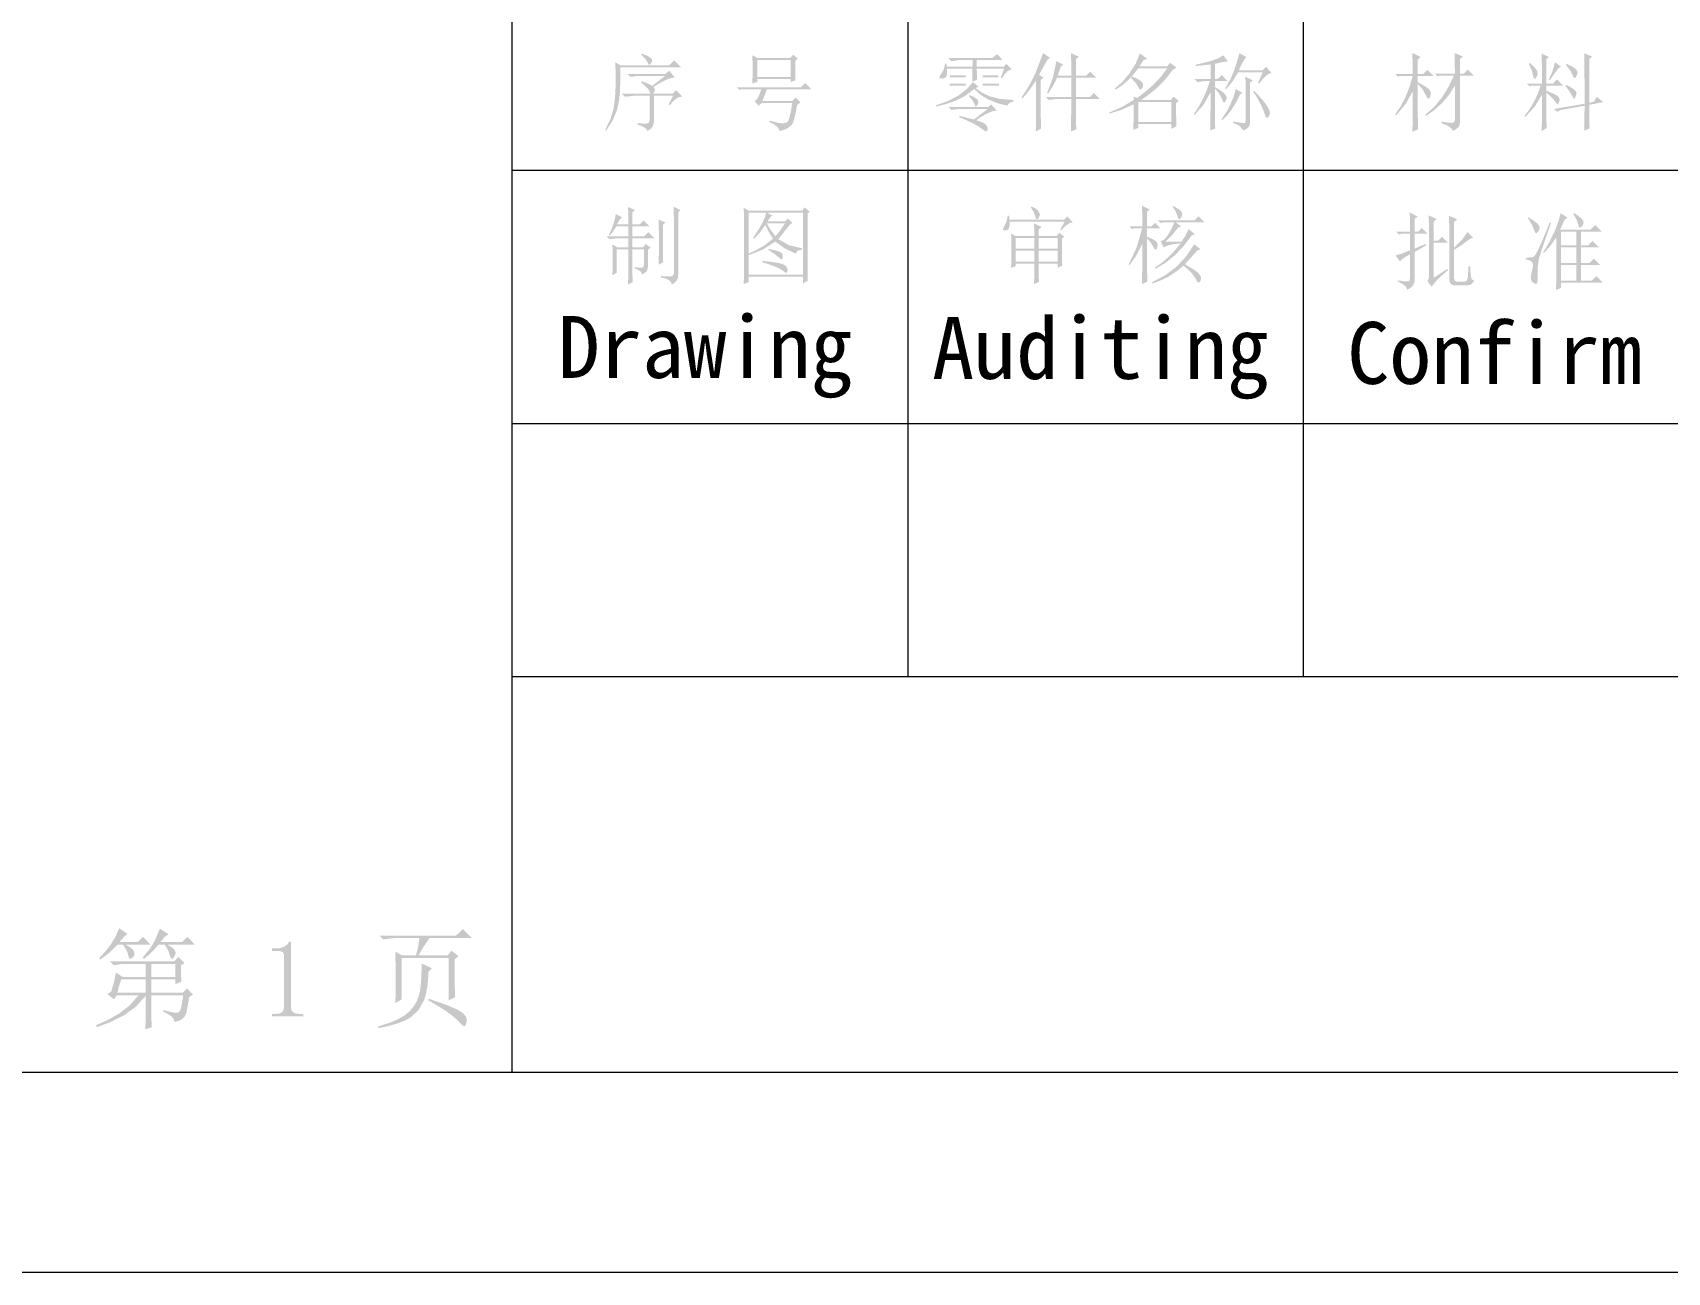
# Model space of a CAD drawing. Header units: millimetres. Extents: x 0 to 260, y 22 to 203.
# Drawn here: x 162.25 to 198.88, y 22.29 to 50.06 of the extents above; entities that cross this region are included whole.
import ezdxf

# ---------------------------------------------------------------- set-up
doc = ezdxf.new("R2010")
doc.units = ezdxf.units.MM

msp = doc.modelspace()

# ---------------------------------------------------------------- hatches: boundary and pattern name
h = msp.add_hatch(color=7)
h.paths.add_polyline_path([(175.304715, 49.401849), (175.416611, 49.334601), (176.510222, 49.334601), (176.622119, 49.446497), (176.778113, 49.289952), (175.416611, 49.289952), (175.414613, 49.015516), (175.408894, 48.772912), (175.387466, 48.547603), (175.338339, 48.326428), (175.246079, 48.102152), (175.096355, 47.868368), (175.074307, 47.883251), (175.195987, 48.133434), (175.263925, 48.363359), (175.295344, 48.592389), (175.308573, 48.839609), (175.309331, 49.108327)])
h.paths.add_polyline_path([(175.900027, 49.595326), (176.013371, 49.551504), (176.085787, 49.509336), (176.122167, 49.466341), (176.127128, 49.420039), (176.082479, 49.349484), (176.049751, 49.353204), (176.01909, 49.409015), (175.967, 49.49087), (175.885144, 49.572726)])
h.paths.add_polyline_path([(175.803564, 48.039796), (175.914703, 48.028634), (175.99649, 48.024913), (176.048649, 48.045308), (176.071455, 48.107044), (176.071455, 48.649991), (175.699385, 48.649991), (175.520791, 48.627943), (175.453543, 48.69464), (176.086338, 48.69464), (176.069457, 48.756789), (176.01909, 48.824727), (175.877978, 48.955365), (175.892861, 48.977413), (176.004482, 48.936486), (176.130986, 48.873234), (176.420926, 49.096476), (175.818447, 49.096476), (175.639853, 49.074427), (175.572605, 49.141124), (176.428643, 49.141124), (176.510222, 49.215538), (176.637002, 49.059544), (176.548118, 49.04728), (176.446833, 49.011037), (176.321569, 48.946614), (176.160752, 48.851185), (176.186315, 48.808259), (176.189966, 48.769054), (176.145869, 48.69464), (176.592353, 48.69464), (176.659051, 48.776771), (176.800713, 48.635109), (176.73579, 48.623016), (176.668283, 48.586739), (176.59809, 48.526278), (176.525105, 48.441632), (176.49534, 48.456515), (176.599519, 48.649991), (176.167918, 48.649991), (176.167918, 48.077279), (176.158616, 48.007938), (176.130711, 47.948777), (176.084202, 47.899848), (176.01909, 47.861202), (175.997274, 47.906273), (175.954115, 47.94478), (175.889563, 47.976777), (175.803564, 48.002313)])
h = msp.add_hatch(color=7)
h.paths.add_polyline_path([(179.333843, 49.431615), (179.334273, 49.278756), (179.335634, 49.155869), (179.338028, 49.062955), (179.34156, 49.000013), (179.229663, 48.955365), (179.229663, 49.029779), (178.485522, 49.029779), (178.485522, 48.96253), (178.374177, 48.925599), (178.381342, 49.241445), (178.374177, 49.557843), (178.485522, 49.498312), (179.222497, 49.498312), (179.289194, 49.572726), (179.393374, 49.483429)])
h.paths.add_polyline_path([(178.485522, 49.453663), (178.485522, 49.074427), (179.229663, 49.074427), (179.229663, 49.453663)])
h.paths.add_polyline_path([(179.378491, 48.449349), (179.345935, 48.276336), (179.315239, 48.144251), (179.286404, 48.053094), (179.259428, 48.002865), (179.155249, 47.916875), (179.086554, 47.890072), (178.984372, 47.861202), (178.96433, 47.915661), (178.919122, 47.96738), (178.848799, 48.016309), (178.753413, 48.062396), (178.76113, 48.092162), (178.935589, 48.047031), (179.058786, 48.032079), (179.15139, 48.054679), (179.179709, 48.090026), (179.208441, 48.173741), (179.237587, 48.305826), (179.267145, 48.48628), (178.582536, 48.48628), (178.515288, 48.426749), (178.425991, 48.530929), (178.473464, 48.569859), (178.511429, 48.627392), (178.574819, 48.79882), (178.150935, 48.79882), (178.083686, 48.783937), (178.024155, 48.843468), (179.460622, 48.843468), (179.557085, 48.940482), (179.69103, 48.79882), (178.701599, 48.79882), (178.597419, 48.530929), (179.259428, 48.530929), (179.34156, 48.61306), (179.452905, 48.501163)])
h = msp.add_hatch(color=7)
h.paths.add_polyline_path([(183.22526, 48.64669), (183.232977, 48.668738), (183.34701, 48.620369), (183.407713, 48.579441), (183.441337, 48.512744), (183.418737, 48.445496), (183.381805, 48.408565), (183.366923, 48.423447), (183.35204, 48.468096), (183.305393, 48.553259)])
h.paths.add_polyline_path([(183.314557, 48.959229), (183.441337, 48.855049), (183.374088, 48.825283), (183.522917, 48.71821), (183.70151, 48.635114), (183.930265, 48.58013), (184.230126, 48.557393), (184.230126, 48.527627), (184.13511, 48.491936), (184.088463, 48.430613), (183.877279, 48.481807), (183.675603, 48.5607), (183.494047, 48.667636), (183.344323, 48.802684), (183.139684, 48.64731), (182.927604, 48.538651), (182.710081, 48.463273), (182.488837, 48.408565), (182.488837, 48.43833), (182.759966, 48.533759), (182.994301, 48.657714), (183.182334, 48.801857)])
h.paths.add_polyline_path([(182.77161, 48.400848), (183.664579, 48.400848), (183.72411, 48.460379), (183.850338, 48.319268), (183.760146, 48.305212), (183.653003, 48.263044), (183.529255, 48.195107), (183.388971, 48.103191), (183.478983, 48.073719), (183.548066, 48.044763), (183.596168, 48.01622), (183.623238, 47.987987), (183.645493, 47.93576), (183.645838, 47.890974), (183.633711, 47.86045), (183.61993, 47.850184), (183.573077, 47.866996), (183.508034, 47.916881), (183.429477, 47.97177), (183.320276, 48.032291), (183.180379, 48.098497), (183.009735, 48.17044), (183.016901, 48.200205), (183.337157, 48.118074), (183.649696, 48.356199), (183.016901, 48.356199), (182.838307, 48.334151)])
h.paths.add_polyline_path([(182.801376, 49.108057), (183.150846, 49.108057), (183.150846, 49.063408), (182.801376, 49.063408)])
h.paths.add_polyline_path([(183.537799, 49.108057), (183.887821, 49.108057), (183.887821, 49.063408), (183.537799, 49.063408)])
h.paths.add_polyline_path([(182.793659, 48.921746), (183.150846, 48.921746), (183.150846, 48.877098), (182.793659, 48.877098)])
h.paths.add_polyline_path([(183.939635, 49.055691), (184.014049, 49.256885), (183.403854, 49.256885), (183.405645, 49.102131), (183.411571, 49.011043), (183.299674, 48.966395), (183.305393, 49.124662), (183.307391, 49.256885), (182.734127, 49.256885), (182.738744, 49.155324), (182.723103, 49.089316), (182.688652, 49.051764), (182.637665, 49.03695), (182.590122, 49.040809), (182.566558, 49.05955), (182.571106, 49.093794), (182.607899, 49.144988), (182.655855, 49.226844), (182.697196, 49.36823), (182.726962, 49.36823), (182.734127, 49.301533), (183.307391, 49.301533), (183.307391, 49.450362), (183.009735, 49.450362), (182.831141, 49.427762), (182.763893, 49.49501), (183.753876, 49.49501), (183.858055, 49.584307), (183.984284, 49.450362), (183.403854, 49.450362), (183.403854, 49.301533), (184.006884, 49.301533), (184.066415, 49.36823), (184.192643, 49.242002), (184.139623, 49.22991), (184.084743, 49.193633), (184.028002, 49.133172), (183.969401, 49.048526)])
h.paths.add_polyline_path([(183.537799, 48.921746), (183.902704, 48.921746), (183.902704, 48.877098), (183.537799, 48.877098)])
h = msp.add_hatch(color=7)
h.paths.add_polyline_path([(185.522188, 49.10034), (185.520189, 49.36823), (185.514471, 49.606355), (185.693064, 49.524776), (185.626367, 49.47241), (185.626367, 49.10034), (185.856775, 49.10034), (185.946072, 49.189637), (186.080017, 49.055691), (185.626367, 49.055691), (185.626367, 48.62409), (185.938906, 48.62409), (186.028203, 48.713387), (186.162148, 48.579441), (185.626367, 48.579441), (185.626789, 48.325073), (185.62809, 48.127445), (185.63032, 47.986454), (185.633533, 47.901998), (185.514471, 47.850184), (185.522188, 48.579441), (185.194766, 48.579441), (185.016172, 48.557393), (184.948924, 48.62409), (185.522188, 48.62409), (185.522188, 49.055691), (185.201931, 49.055691), (185.106985, 48.862215), (185.001289, 48.698504), (184.978689, 48.713387), (185.108776, 49.055691), (185.187049, 49.427762), (185.343594, 49.346182), (185.284063, 49.301533), (185.216814, 49.10034)])
h.paths.add_polyline_path([(184.725681, 47.850184), (184.7314, 48.055029), (184.733398, 48.207371), (184.733398, 48.99616), (184.641733, 48.862215), (184.560248, 48.750594), (184.488995, 48.661297), (184.428025, 48.594324), (184.405977, 48.616924), (184.470055, 48.709459), (184.543229, 48.824732), (184.625843, 48.971838), (184.717964, 49.159871), (184.889392, 49.606355), (185.045938, 49.502176), (184.986406, 49.457527), (184.921483, 49.341686), (184.86886, 49.247239), (184.828431, 49.174289), (184.800096, 49.12294), (184.897109, 49.055691), (184.837578, 49.003877), (184.837578, 48.229971), (184.839301, 48.084795), (184.844744, 47.916881)])
h = msp.add_hatch(color=7)
h.paths.add_polyline_path([(187.796515, 49.234285), (187.622055, 49.010147), (187.442635, 48.828591), (187.263283, 48.680589), (187.089306, 48.557393), (187.751867, 48.557393), (187.811398, 48.631807), (187.93046, 48.534793), (187.870929, 48.490145), (187.870929, 48.207371), (187.878095, 47.969246), (187.766749, 47.909715), (187.766749, 48.02106), (187.022609, 48.02106), (187.022609, 47.931763), (186.910712, 47.887115), (186.914011, 48.006186), (186.916431, 48.102985), (186.917921, 48.177562), (186.918429, 48.229971), (186.918429, 48.460379), (186.652054, 48.337596), (186.374931, 48.25202), (186.367765, 48.274619), (186.665008, 48.404844), (186.918429, 48.557393), (186.918429, 48.631807), (187.000009, 48.602041), (187.174882, 48.734884), (187.357196, 48.895839), (187.528349, 49.075191), (187.669736, 49.264051), (187.022609, 49.264051), (186.901686, 49.114292), (186.777042, 48.984998), (186.648678, 48.876167), (186.516593, 48.787801), (186.493993, 48.810401), (186.662321, 48.958746), (186.825274, 49.152154), (186.963698, 49.371744), (187.05954, 49.59919), (187.223251, 49.480127), (187.141671, 49.450362), (187.087583, 49.370229), (187.044657, 49.308699), (187.669736, 49.308699), (187.736984, 49.39083), (187.878095, 49.278934)])
h.paths.add_polyline_path([(186.866064, 49.093174), (186.974472, 49.043582), (187.054097, 48.999054), (187.104886, 48.959694), (187.126788, 48.925605), (187.131336, 48.868554), (187.115213, 48.824732), (187.067257, 48.787801), (187.046449, 48.800754), (187.029775, 48.840166), (186.9648, 48.93842), (186.844015, 49.070574)])
h.paths.add_polyline_path([(187.022609, 48.512744), (187.022609, 48.06626), (187.766749, 48.06626), (187.766749, 48.512744)])
h = msp.add_hatch(color=7)
h.paths.add_polyline_path([(189.705938, 48.936629), (189.810118, 49.174754), (189.259454, 49.174754), (189.123579, 48.957231), (188.984397, 48.795518), (188.969514, 48.817566), (189.088577, 49.023101), (189.177874, 49.238144), (189.242848, 49.43982), (189.289219, 49.606355), (189.445764, 49.517059), (189.415258, 49.487293), (189.376587, 49.427762), (189.329647, 49.338465), (189.274336, 49.219402), (189.802952, 49.219402), (189.884532, 49.301533), (190.011311, 49.159871), (189.950678, 49.145884), (189.88839, 49.104198), (189.816526, 49.030542), (189.728538, 48.921746)])
h.paths.add_polyline_path([(189.430882, 48.096026), (189.430373, 48.461275), (189.428883, 48.746735), (189.426463, 48.952407), (189.423165, 49.078291), (189.586875, 48.99616), (189.527344, 48.944346), (189.527344, 48.058543), (189.519903, 47.999012), (189.497579, 47.954363), (189.45293, 47.915158), (189.378516, 47.872232), (189.296936, 47.969246), (189.237405, 48.006453), (189.148108, 48.04366), (189.155274, 48.073426), (189.260599, 48.054822), (189.338484, 48.04366), (189.388981, 48.039939), (189.41214, 48.04366)])
h.paths.add_polyline_path([(189.207639, 48.802684), (189.356467, 48.713387), (189.296936, 48.668738), (189.207829, 48.491075), (189.112417, 48.337596), (189.010597, 48.208301), (188.902266, 48.103191), (188.887383, 48.125791), (189.008168, 48.307003), (189.102908, 48.494003), (189.16995, 48.665913)])
h.paths.add_polyline_path([(189.616641, 48.765752), (189.721751, 48.654553), (189.806397, 48.559115), (189.870579, 48.479491), (189.914297, 48.41573), (189.962666, 48.318992), (189.973829, 48.25202), (189.940204, 48.177605), (189.907132, 48.155557), (189.881087, 48.172162), (189.862483, 48.222254), (189.825276, 48.326434), (189.773186, 48.445496), (189.700495, 48.583162), (189.601758, 48.743152)])
h.paths.add_polyline_path([(188.738555, 48.810401), (188.738986, 48.500333), (188.740347, 48.248092), (188.742741, 48.053625), (188.746272, 47.916881), (188.634375, 47.872232), (188.637674, 48.009709), (188.640094, 48.198138), (188.641584, 48.437624), (188.642092, 48.72827), (188.481689, 48.445496), (188.284905, 48.222254), (188.270022, 48.244854), (188.37744, 48.406567), (188.47783, 48.594324), (188.563475, 48.791521), (188.62721, 48.981277), (188.530196, 48.981277), (188.351602, 48.959229), (188.284905, 49.025926), (188.642092, 49.025926), (188.642092, 49.353348), (188.306954, 49.316416), (188.306954, 49.346182), (188.6454, 49.427762), (188.800705, 49.48557), (188.932032, 49.554541), (189.029046, 49.420596), (188.91522, 49.407436), (188.738555, 49.36823), (188.738555, 49.025926), (188.805803, 49.025926), (188.8951, 49.115223), (189.021329, 48.981277), (188.738555, 48.981277), (188.738555, 48.847332), (188.851072, 48.781255), (188.93589, 48.717245), (188.988738, 48.656543), (189.006446, 48.602041), (188.983846, 48.538651), (188.96352, 48.507921), (188.946915, 48.497862), (188.922868, 48.520186), (188.8951, 48.587158), (188.829643, 48.709942)])
h = msp.add_hatch(color=7)
h.paths.add_polyline_path([(193.820598, 48.070124), (193.96481, 48.04842), (194.054864, 48.043666), (194.102269, 48.063303), (194.118254, 48.114772), (194.118254, 48.880962), (193.99175, 48.679622), (193.842922, 48.499727), (193.67177, 48.341227), (193.478293, 48.204069), (193.456245, 48.226118), (193.646931, 48.39541), (193.817153, 48.598188), (193.966911, 48.834453), (194.096206, 49.104204), (193.790832, 49.104204), (193.724135, 49.089321), (193.664604, 49.148852), (194.118254, 49.148852), (194.111088, 49.61022), (194.296848, 49.52864), (194.230151, 49.476274), (194.230151, 49.148852), (194.319448, 49.148852), (194.408745, 49.238149), (194.54269, 49.104204), (194.230151, 49.104204), (194.230151, 48.039807), (194.219919, 47.987097), (194.189223, 47.939762), (194.138063, 47.8978), (194.06644, 47.861213), (194.051049, 47.908463), (194.004911, 47.952715), (193.928076, 47.994074), (193.820598, 48.032641)])
h.paths.add_polyline_path([(193.284817, 48.918444), (193.284922, 48.711891), (193.285247, 48.52796), (193.285805, 48.366637), (193.286608, 48.227909), (193.28767, 48.111764), (193.289002, 48.018189), (193.290619, 47.947171), (193.292534, 47.898696), (193.165754, 47.846331), (193.169053, 48.034235), (193.171473, 48.248235), (193.172963, 48.488384), (193.173471, 48.754733), (193.02423, 48.480917), (192.801401, 48.211235), (192.778801, 48.233835), (192.901162, 48.413049), (193.007762, 48.616654), (193.098549, 48.84465), (193.173471, 49.097038), (192.905581, 49.097038), (192.838332, 49.082155), (192.778801, 49.141687), (193.173471, 49.141687), (193.165754, 49.61022), (193.352065, 49.520923), (193.284817, 49.461391), (193.284817, 49.141687), (193.411596, 49.141687), (193.500893, 49.230983), (193.634838, 49.097038), (193.284817, 49.097038), (193.284817, 48.955376), (193.438261, 48.8698), (193.5268, 48.806548), (193.568486, 48.754458), (193.582473, 48.702368), (193.563732, 48.631812), (193.546368, 48.595363), (193.530659, 48.583305), (193.498895, 48.60563), (193.46341, 48.672602), (193.388996, 48.800898)])
h = msp.add_hatch(color=7)
h.paths.add_polyline_path([(196.167968, 48.114772), (196.175685, 47.928462), (196.063788, 47.861213), (196.069507, 48.240794), (196.071505, 48.680319), (195.909517, 48.408295), (195.691718, 48.174304), (195.676835, 48.196352), (195.788887, 48.34518), (195.886986, 48.508891), (195.971236, 48.687485), (196.04174, 48.880962), (195.855429, 48.880962), (195.788732, 48.866079), (195.729201, 48.92561), (196.071505, 48.92561), (196.063788, 49.595337), (196.227499, 49.520923), (196.167968, 49.469108), (196.167968, 48.92561), (196.316796, 48.92561), (196.406093, 49.014907), (196.540038, 48.880962), (196.167968, 48.880962), (196.167968, 48.761899), (196.261916, 48.723977), (196.3354, 48.692102), (196.38842, 48.666324), (196.420976, 48.646695), (196.454462, 48.608317), (196.465624, 48.561257), (196.450741, 48.501726), (196.43765, 48.468239), (196.428693, 48.457077), (196.404164, 48.469962), (196.376327, 48.508891), (196.294472, 48.607421), (196.167968, 48.724968)])
h.paths.add_polyline_path([(195.795898, 49.386977), (195.906623, 49.285416), (195.95575, 49.219408), (195.974491, 49.141687), (195.944726, 49.063414), (195.920472, 49.038127), (195.907794, 49.02979), (195.883472, 49.048393), (195.870312, 49.104204), (195.838617, 49.223266), (195.773849, 49.372095)])
h.paths.add_polyline_path([(196.622169, 49.364929), (196.750189, 49.303193), (196.822812, 49.253032), (196.856298, 49.210175), (196.86746, 49.171452), (196.841553, 49.09318), (196.818264, 49.05673), (196.800763, 49.044673), (196.778026, 49.061347), (196.756115, 49.111921), (196.699891, 49.221544), (196.607287, 49.342329)])
h.paths.add_polyline_path([(196.607287, 48.895845), (196.7156, 48.840034), (196.789188, 48.791665), (196.831356, 48.747016), (196.845412, 48.702368), (196.822812, 48.631812), (196.804208, 48.595363), (196.793046, 48.583305), (196.770722, 48.598188), (196.748398, 48.642837), (196.686937, 48.749015), (196.592404, 48.873796)])
h.paths.add_polyline_path([(197.024005, 48.47196), (197.023497, 48.78822), (197.022007, 49.082155), (197.019587, 49.353767), (197.016288, 49.603054), (197.194882, 49.52864), (197.128185, 49.476274), (197.128185, 48.494009), (197.232365, 48.516608), (197.299062, 48.627954), (197.440724, 48.508891), (197.128185, 48.44936), (197.128607, 48.285219), (197.129908, 48.142471), (197.132138, 48.021014), (197.135351, 47.920745), (197.016288, 47.86893), (197.024005, 48.427312), (196.480507, 48.330298), (196.420976, 48.293366), (196.331679, 48.352897)])
h.paths.add_polyline_path([(196.49539, 49.305397), (196.435859, 49.267915), (196.242382, 49.000024), (196.220333, 49.014907), (196.303705, 49.193501), (196.361445, 49.40186)])
h = msp.add_hatch(color=7)
h.paths.add_polyline_path([(176.272329, 44.86305), (176.275628, 44.951632), (176.278048, 45.061143), (176.279538, 45.191634), (176.280046, 45.343158), (176.278048, 45.639643), (176.272329, 45.882798), (176.428874, 45.808384), (176.369343, 45.763735), (176.369343, 45.079126), (176.371065, 45.013669), (176.376509, 44.922581)])
h.paths.add_polyline_path([(176.614634, 45.934612), (176.607468, 46.165571), (176.763462, 46.091157), (176.711648, 46.038792), (176.711648, 44.647525), (176.705326, 44.574962), (176.679677, 44.51351), (176.634598, 44.463117), (176.569985, 44.423731), (176.549022, 44.478189), (176.501083, 44.522468), (176.426273, 44.556514), (176.324694, 44.580276), (176.324694, 44.610042), (176.448993, 44.604323), (176.54022, 44.602325), (176.59603, 44.620997), (176.614634, 44.67729)])
h.paths.add_polyline_path([(175.595437, 45.770901), (175.595437, 45.882798), (175.593438, 46.04079), (175.58772, 46.157854), (175.744265, 46.091157), (175.684734, 46.038792), (175.684734, 45.770901), (175.85561, 45.770901), (175.937741, 45.860198), (176.071687, 45.726253), (175.684734, 45.726253), (175.684734, 45.503011), (175.952624, 45.503011), (176.041921, 45.592307), (176.175866, 45.458362), (175.684734, 45.458362), (175.684734, 45.25772), (175.930024, 45.25772), (175.98239, 45.332134), (176.093735, 45.250003), (176.034204, 45.198189), (176.034204, 44.833284), (176.028201, 44.771393), (176.002716, 44.719734), (175.957697, 44.67841), (175.893093, 44.647525), (175.888864, 44.686282), (175.861329, 44.721525), (175.81054, 44.753254), (175.736548, 44.78147), (175.736548, 44.811235), (175.83239, 44.800073), (175.8964, 44.796353), (175.932643, 44.814956), (175.944907, 44.870767), (175.944907, 45.213071), (175.684734, 45.213071), (175.684734, 44.699339), (175.691899, 44.476097), (175.58772, 44.423731), (175.591018, 44.539392), (175.593438, 44.632573), (175.594928, 44.703326), (175.595437, 44.751704), (175.595437, 45.213071), (175.334712, 45.213071), (175.334712, 44.684456), (175.238249, 44.632642), (175.245415, 44.996995), (175.238249, 45.317251), (175.342429, 45.25772), (175.595437, 45.25772), (175.595437, 45.458362), (175.349595, 45.458362), (175.171001, 45.436314), (175.104304, 45.503011), (175.595437, 45.503011), (175.595437, 45.726253), (175.327546, 45.726253), (175.253132, 45.610911), (175.178718, 45.517893), (175.156118, 45.52561), (175.221093, 45.672234), (175.267464, 45.800667), (175.297298, 45.910359), (175.312663, 46.00186), (175.453774, 45.927446), (175.399962, 45.876872), (175.342429, 45.770901)])
h = msp.add_hatch(color=7)
h.paths.add_polyline_path([(184.276176, 45.464158), (184.276176, 45.226033), (184.692894, 45.226033), (184.692894, 45.464158)])
h.paths.add_polyline_path([(184.789908, 45.464158), (184.789908, 45.226033), (185.213793, 45.226033), (185.213793, 45.464158)])
h.paths.add_polyline_path([(184.276176, 45.181385), (184.276176, 44.936094), (184.692894, 44.936094), (184.692894, 45.181385)])
h.paths.add_polyline_path([(184.789908, 45.181385), (184.789908, 44.936094), (185.213793, 44.936094), (185.213793, 45.181385)])
h.paths.add_polyline_path([(184.692894, 45.508807), (184.690965, 45.661356), (184.685729, 45.79158), (184.856605, 45.71), (184.789908, 45.657635), (184.789908, 45.508807), (185.19891, 45.508807), (185.251275, 45.583221), (185.362621, 45.493924), (185.310807, 45.449275), (185.311229, 45.224681), (185.312529, 45.049438), (185.31476, 44.923494), (185.317972, 44.846797), (185.213793, 44.794432), (185.213793, 44.891446), (184.789908, 44.891446), (184.79033, 44.751179), (184.791631, 44.636233), (184.793861, 44.546505), (184.797074, 44.481893), (184.685729, 44.429527), (184.688709, 44.511624), (184.690965, 44.615838), (184.692395, 44.742376), (184.692894, 44.891446), (184.276176, 44.891446), (184.276176, 44.831914), (184.171996, 44.794432), (184.177715, 44.973025), (184.179713, 45.181385), (184.177715, 45.387815), (184.171996, 45.561172), (184.276176, 45.508807)])
h.paths.add_polyline_path([(184.611314, 46.156485), (184.633363, 46.171367), (184.726381, 46.120793), (184.782191, 46.074354), (184.819674, 45.992774), (184.793216, 45.917808), (184.769927, 45.890041), (184.752426, 45.880877), (184.7321, 45.897551), (184.715494, 45.948125), (184.677874, 46.048171)])
h.paths.add_polyline_path([(185.273324, 45.650469), (185.370338, 45.829063), (184.135064, 45.829063), (184.14223, 45.746932), (184.112465, 45.661493), (184.077876, 45.637102), (184.034192, 45.631728), (183.998225, 45.639927), (183.986236, 45.657635), (184.016002, 45.724883), (184.066094, 45.824929), (184.097582, 45.963008), (184.127347, 45.963008), (184.135064, 45.873711), (185.362621, 45.873711), (185.429869, 45.948125), (185.556097, 45.81418), (185.498005, 45.803018), (185.435312, 45.769532), (185.367969, 45.713721), (185.295924, 45.635586)])
h = msp.add_hatch(color=7)
h.paths.add_polyline_path([(187.792122, 46.16365), (187.814171, 46.178533), (187.936058, 46.103017), (187.988906, 46.055612), (188.007647, 45.992774), (187.98174, 45.914501), (187.94095, 45.880877), (187.920142, 45.899481), (187.903468, 45.955291), (187.860611, 46.059471)])
h.paths.add_polyline_path([(187.635577, 45.382578), (187.992764, 45.382578), (188.078203, 45.516524), (188.14931, 45.665352), (188.290421, 45.546289), (188.216007, 45.516524), (188.0342, 45.277158), (187.838493, 45.073347), (187.628833, 44.905088), (187.405169, 44.772383), (187.397452, 44.802149), (187.550431, 44.908611), (187.6969, 45.034555), (187.83696, 45.180033), (187.970716, 45.345096), (187.826728, 45.327853), (187.715503, 45.305959), (187.636938, 45.279518), (187.590929, 45.248633), (187.524231, 45.389744), (187.602366, 45.428949), (187.687942, 45.531407), (187.7678, 45.669073), (187.829054, 45.81418), (187.590929, 45.81418), (187.524231, 45.799297), (187.4647, 45.858828), (188.283255, 45.858828), (188.372552, 45.948125), (188.506497, 45.81418), (187.858819, 45.81418), (187.985599, 45.724883), (187.91835, 45.702283), (187.784405, 45.532922)])
h.paths.add_polyline_path([(188.275538, 45.323047), (188.4172, 45.21115), (188.349952, 45.189102), (188.067179, 44.876563), (188.184381, 44.807644), (188.275538, 44.749783), (188.34065, 44.703085), (188.379718, 44.667652), (188.418923, 44.610119), (188.432083, 44.556307), (188.413342, 44.496775), (188.379718, 44.459293), (188.346231, 44.483615), (188.305304, 44.556307), (188.201124, 44.699692), (188.037413, 44.846797), (187.876492, 44.715324), (187.70627, 44.604469), (187.526746, 44.514182), (187.337921, 44.44441), (187.330755, 44.474176), (187.624182, 44.627741), (187.879421, 44.820477), (188.096522, 45.05228)])
h.paths.add_polyline_path([(187.218858, 44.846797), (187.219289, 44.787877), (187.22065, 44.708649), (187.223044, 44.60906), (187.226575, 44.489058), (187.107513, 44.429527), (187.114679, 45.33793), (186.982525, 45.075483), (186.824739, 44.853963), (186.809856, 44.876563), (186.984316, 45.248633), (187.107513, 45.680235), (186.943802, 45.680235), (186.876554, 45.665352), (186.817022, 45.724883), (187.114679, 45.724883), (187.107513, 46.18625), (187.278389, 46.104119), (187.218858, 46.052305), (187.218858, 45.724883), (187.315872, 45.724883), (187.397452, 45.806463), (187.524231, 45.680235), (187.218858, 45.680235), (187.218858, 45.493924), (187.346258, 45.439009), (187.416193, 45.393603), (187.446717, 45.35171), (187.456983, 45.308164), (187.4421, 45.233199), (187.420052, 45.196268), (187.388288, 45.216663), (187.352804, 45.278399), (187.289552, 45.378444), (187.218858, 45.456992)])
h = msp.add_hatch(color=7)
h.paths.add_polyline_path([(179.609682, 46.009026), (179.609682, 44.773753), (179.616848, 44.505862), (179.505502, 44.446331), (179.505502, 44.595159), (178.292277, 44.595159), (178.292277, 44.476097), (178.180932, 44.431448), (178.188098, 44.736821), (178.188098, 45.860198), (178.180932, 46.142972), (178.292277, 46.076275), (179.490619, 46.076275), (179.542433, 46.150689), (179.661496, 46.053675)])
h.paths.add_polyline_path([(178.292277, 46.031626), (178.292277, 45.116057), (178.457426, 45.192763), (178.603094, 45.274118), (178.729227, 45.360229), (178.835775, 45.451196), (178.744274, 45.594306), (178.664348, 45.756018), (178.541564, 45.584866), (178.41134, 45.443479), (178.389291, 45.458362), (178.589933, 45.781926), (178.655184, 45.92786), (178.686947, 46.031626)])
h.paths.add_polyline_path([(178.292277, 44.639807), (179.505502, 44.639807), (179.505502, 46.031626), (178.70183, 46.031626), (178.828058, 45.964378), (178.78341, 45.942329), (178.744274, 45.882385), (178.716713, 45.83815), (179.110832, 45.83815), (179.163197, 45.904847), (179.274543, 45.800667), (179.215012, 45.763735), (178.954838, 45.436314), (179.20192, 45.300163), (179.482902, 45.23512), (179.482902, 45.205354), (179.391883, 45.179309), (179.341791, 45.116057), (179.097741, 45.231399), (178.88759, 45.383948), (178.608537, 45.203425), (178.292277, 45.079126)])
h.paths.add_polyline_path([(178.694113, 45.793501), (178.796364, 45.627585), (178.895307, 45.503011), (178.999486, 45.635027), (179.103666, 45.793501)])
h.paths.add_polyline_path([(178.738762, 45.220237), (178.89131, 45.185028), (178.991769, 45.15354), (179.045582, 45.113439), (179.058466, 45.052668), (179.047373, 44.999613), (179.029252, 44.982112), (179.004723, 44.991345), (178.976887, 45.019595), (178.878219, 45.10145), (178.731596, 45.198189)])
h.paths.add_polyline_path([(178.59765, 44.952347), (178.754127, 44.933958), (178.881251, 44.916035), (178.979023, 44.898629), (179.047442, 44.881791), (179.130056, 44.835902), (179.162646, 44.766036), (179.158994, 44.704782), (179.133432, 44.684456), (179.103253, 44.695618), (179.059018, 44.729104), (178.988014, 44.774683), (178.887452, 44.822122), (178.757331, 44.871421), (178.59765, 44.922581)])
h = msp.add_hatch(color=7)
h.paths.add_polyline_path([(193.501125, 44.4974), (193.532613, 44.554726), (193.538056, 44.653394), (193.538056, 45.665425), (193.53089, 45.970799), (193.709484, 45.888667), (193.642236, 45.829136), (193.642236, 45.405252), (193.746415, 45.405252), (193.828547, 45.486832), (193.954775, 45.360603), (193.642236, 45.360603), (193.642236, 44.571814), (193.947609, 44.772457), (193.962492, 44.742691), (193.836177, 44.635721), (193.733324, 44.538052), (193.653829, 44.449686), (193.597587, 44.370621)])
h.paths.add_polyline_path([(193.992257, 44.556931), (193.992257, 45.695191), (193.98454, 45.963082), (194.170851, 45.881502), (194.096437, 45.82197), (194.096437, 45.241541), (194.272826, 45.416), (194.401259, 45.598728), (194.528039, 45.471949), (194.451626, 45.442183), (194.371494, 45.382652), (194.257943, 45.298867), (194.096437, 45.196892), (194.096437, 44.571814), (194.115041, 44.508149), (194.170851, 44.482517), (194.334562, 44.482517), (194.382931, 44.505255), (194.408976, 44.590004), (194.423859, 44.831988), (194.46079, 44.831988), (194.471815, 44.61977), (194.497102, 44.540671), (194.550087, 44.504566), (194.483115, 44.42271), (194.386376, 44.400386), (194.155968, 44.400386), (194.081244, 44.404615), (194.029051, 44.43215), (193.999389, 44.482939)])
h.paths.add_polyline_path([(192.78675, 45.070113), (192.924002, 45.114761), (193.114172, 45.189175), (193.114172, 45.561246), (192.950461, 45.561246), (192.861164, 45.546363), (192.801632, 45.605894), (193.114172, 45.605894), (193.112173, 45.836578), (193.106455, 46.037496), (193.285048, 45.941033), (193.218351, 45.896384), (193.218351, 45.605894), (193.292765, 45.605894), (193.374345, 45.688025), (193.501125, 45.561246), (193.218351, 45.561246), (193.218351, 45.226658), (193.463642, 45.330838), (193.478525, 45.301072), (193.218351, 45.152244), (193.218351, 44.519449), (193.204588, 44.450185), (193.171498, 44.391153), (193.118977, 44.34225), (193.046923, 44.303372), (193.037199, 44.348107), (193.000552, 44.392945), (192.93693, 44.437783), (192.846281, 44.482517), (192.846281, 44.512283), (192.976919, 44.495195), (193.057948, 44.489683), (193.100116, 44.510078), (193.114172, 44.571814), (193.114172, 45.099878), (193.022084, 45.047789), (192.954181, 45.00314), (192.910463, 44.965933), (192.890929, 44.936167)])
h = msp.add_hatch(color=7)
h.paths.add_polyline_path([(196.384276, 44.296207), (196.387256, 44.41806), (196.389513, 44.515728), (196.390942, 44.589212), (196.391442, 44.638511), (196.391442, 45.479666), (196.263009, 45.295353), (196.116385, 45.129644), (196.093786, 45.144527), (196.232347, 45.364944), (196.350652, 45.609753), (196.438984, 45.839472), (196.488456, 46.015447), (196.64445, 45.918433), (196.584918, 45.881502), (196.523665, 45.75672), (196.473573, 45.650542), (197.158182, 45.650542), (197.262362, 45.754722), (197.41119, 45.605894), (196.942106, 45.605894), (196.942106, 45.301072), (197.105817, 45.301072), (197.202831, 45.397535), (197.343942, 45.256424), (196.942106, 45.256424), (196.942106, 44.906402), (197.135582, 44.906402), (197.232596, 45.003416), (197.373707, 44.861753), (196.942106, 44.861753), (196.942106, 44.504566), (197.180231, 44.504566), (197.284411, 44.608746), (197.433239, 44.459917), (196.495621, 44.459917), (196.495621, 44.348021)])
h.paths.add_polyline_path([(196.837926, 45.605894), (196.495621, 45.605894), (196.495621, 45.301072), (196.837926, 45.301072)])
h.paths.add_polyline_path([(196.495621, 45.256424), (196.495621, 44.906402), (196.837926, 44.906402), (196.837926, 45.256424)])
h.paths.add_polyline_path([(196.495621, 44.861753), (196.495621, 44.504566), (196.837926, 44.504566), (196.837926, 44.861753)])
h.paths.add_polyline_path([(196.771229, 46.00773), (196.793278, 46.022613), (196.887225, 45.95657), (196.953268, 45.89983), (196.991405, 45.852391), (197.001637, 45.814253), (196.988752, 45.757547), (196.964706, 45.721098), (196.920057, 45.695191), (196.895735, 45.713794), (196.882575, 45.769605), (196.843645, 45.877505)])
h.paths.add_polyline_path([(195.766364, 45.92615), (195.876762, 45.856594), (195.955017, 45.796752), (196.001233, 45.746626), (196.015513, 45.706215), (196.005591, 45.644617), (195.98244, 45.602036), (195.937792, 45.568963), (195.915054, 45.587566), (195.893143, 45.643377), (195.842776, 45.762439), (195.751481, 45.911267)])
h.paths.add_polyline_path([(195.706832, 45.018299), (195.874402, 45.036489), (195.895536, 45.052635), (195.923796, 45.091972), (195.959174, 45.154485), (196.001664, 45.240163), (196.051259, 45.348991), (196.107954, 45.480958), (196.171741, 45.636049), (196.242614, 45.814253), (196.272379, 45.807088), (196.209127, 45.621242), (196.153317, 45.458857), (196.104948, 45.319831), (196.06402, 45.204058), (196.000768, 45.002038), (195.974723, 44.813246), (195.971002, 44.650776), (195.974723, 44.527166), (195.960736, 44.448135), (195.91905, 44.43401), (195.840778, 44.485825), (195.818729, 44.564097), (195.825895, 44.638511), (195.863378, 44.802222), (195.867925, 44.869195), (195.851802, 44.921285), (195.802468, 44.960283), (195.706832, 44.988533)])
h = msp.add_hatch(color=7)
h.paths.add_polyline_path([(164.325622, 29.631203), (164.447165, 29.559683), (164.504216, 29.500565), (164.522337, 29.455986), (164.528469, 29.428356), (164.518685, 29.383777), (164.489884, 29.346225), (164.432006, 29.312601), (164.409958, 29.319767), (164.402792, 29.341815), (164.364207, 29.471902), (164.325691, 29.547625), (164.267744, 29.631203), (164.151989, 29.631203), (163.983317, 29.466941), (163.880791, 29.380125), (163.756768, 29.293308), (163.737475, 29.331894), (163.869836, 29.470524), (163.997649, 29.635613), (164.106376, 29.815447), (164.181204, 29.997762), (164.374129, 29.872085), (164.299301, 29.811795), (164.190574, 29.689081), (164.605639, 29.689081), (164.721394, 29.804836), (164.885105, 29.631203)])
h.paths.add_polyline_path([(165.097323, 29.98784), (165.290249, 29.862714), (165.210736, 29.809384), (165.107245, 29.689081), (165.598929, 29.689081), (165.714684, 29.804836), (165.878947, 29.631203), (165.261585, 29.631203), (165.363698, 29.56933), (165.420335, 29.519858), (165.454511, 29.447649), (165.415926, 29.356147), (165.384438, 29.323419), (165.367419, 29.312601), (165.34792, 29.32583), (165.328834, 29.365518), (165.290249, 29.476863), (165.25876, 29.544318), (165.203708, 29.631203), (165.06866, 29.631203), (164.933612, 29.481273), (164.856373, 29.407686), (164.740687, 29.312601), (164.711473, 29.341815), (164.868293, 29.531916), (164.972197, 29.698452)])
h.paths.add_polyline_path([(164.007571, 28.579485), (164.062968, 28.772272), (164.113404, 29.00392), (164.258374, 28.907458), (164.779272, 28.907458), (164.779272, 29.196846), (164.248452, 29.196846), (164.065448, 29.168183), (163.978356, 29.254723), (165.415926, 29.254723), (165.512388, 29.351186), (165.647436, 29.216138), (165.570266, 29.168183), (165.5708, 29.040137), (165.572471, 28.936328), (165.575382, 28.856806), (165.579637, 28.801624), (165.444589, 28.743747), (165.444589, 28.84958), (164.904398, 28.84958), (164.904398, 28.550821), (165.608851, 28.550821), (165.705314, 28.647284), (165.840361, 28.512236), (165.753269, 28.454359), (165.735079, 28.343573), (165.71937, 28.252683), (165.706141, 28.18174), (165.695392, 28.130795), (165.672241, 28.058517), (165.642475, 28.00567), (165.560344, 27.93787), (165.425296, 27.894324), (165.409595, 27.955931), (165.362527, 28.015109), (165.284142, 28.07191), (165.174493, 28.126386), (165.174493, 28.164971), (165.28745, 28.135619), (165.375756, 28.115361), (165.439361, 28.104199), (165.478213, 28.102132), (165.524033, 28.119082), (165.555383, 28.16001), (165.568302, 28.200636), (165.583082, 28.269633), (165.599722, 28.367051), (165.618222, 28.492944), (164.904398, 28.492944), (164.904398, 28.020001), (164.91432, 27.778569), (164.76935, 27.730613), (164.776792, 27.933047), (164.779272, 28.174341), (164.779272, 28.483022), (164.556857, 28.239178), (164.296407, 28.048664), (164.002472, 27.899354), (163.679598, 27.778569), (163.669676, 27.827076), (163.928885, 27.940419), (164.185613, 28.087249), (164.420775, 28.270666), (164.61501, 28.492944), (164.132697, 28.492944), (164.065448, 28.405852), (163.920479, 28.521607)])
h.paths.add_polyline_path([(164.904398, 29.196846), (164.904398, 28.907458), (165.444589, 28.907458), (165.444589, 29.196846)])
h.paths.add_polyline_path([(164.229159, 28.84958), (164.188163, 28.721905), (164.142618, 28.550821), (164.779272, 28.550821), (164.779272, 28.84958)])
h = msp.add_hatch(color=7)
h.dxf.hatch_style = 2
h.paths.add_polyline_path([(168.03348, 29.698452), (168.03348, 28.232219), (168.045468, 28.16442), (168.081435, 28.116464), (168.139244, 28.087456), (168.216483, 28.077879), (168.312946, 28.077879), (168.312946, 28.020001), (167.609044, 28.020001), (167.609044, 28.077879), (167.695585, 28.077879), (167.778611, 28.087456), (167.835593, 28.116464), (167.868115, 28.16442), (167.879139, 28.232219), (167.879139, 29.399693), (167.854886, 29.46198), (167.782677, 29.486234), (167.609044, 29.486234), (167.609044, 29.544111), (167.695585, 29.544111), (167.800315, 29.553689), (167.883549, 29.582696), (167.947697, 29.630652), (167.994894, 29.698452)])
h = msp.add_hatch(color=7)
h.paths.add_polyline_path([(170.016457, 29.833499), (171.733492, 29.833499), (171.887833, 29.978469), (172.090129, 29.775622), (171.135424, 29.775622), (170.988249, 29.553551), (170.893991, 29.389771), (171.549938, 29.389771), (171.627108, 29.496156), (171.79137, 29.370479), (171.704278, 29.30323), (171.704278, 28.830288), (171.706758, 28.615658), (171.7142, 28.454359), (171.56923, 28.377189), (171.56923, 29.331894), (170.518063, 29.331894), (170.518063, 28.405852), (170.373093, 28.319311), (170.380534, 28.571148), (170.383015, 28.863912), (170.373093, 29.476863), (170.518063, 29.389771), (170.836114, 29.389771), (170.884207, 29.587451), (170.913284, 29.775622), (170.334508, 29.775622), (170.102997, 29.746959)])
h.paths.add_polyline_path([(170.961791, 29.206768), (171.193301, 29.100383), (171.116131, 29.023213), (171.106321, 28.835524), (171.086848, 28.667679), (171.057763, 28.519678), (171.019117, 28.39152), (170.902191, 28.176615), (170.725319, 28.005118), (170.602011, 27.933917), (170.439583, 27.869175), (170.237985, 27.810944), (169.997164, 27.759276), (169.987242, 27.797861), (170.218856, 27.869416), (170.412643, 27.948619), (170.568602, 28.035676), (170.686734, 28.130795), (170.775919, 28.234458), (170.845829, 28.347836), (170.896412, 28.47093), (170.927615, 28.603738), (170.957726, 28.891817)])
h.paths.add_polyline_path([(171.125502, 28.415774), (171.379741, 28.329078), (171.583493, 28.252614), (171.736705, 28.186485), (171.839326, 28.130795), (171.905463, 28.079429), (171.950051, 28.026202), (171.973038, 27.971115), (171.974373, 27.914168), (171.949982, 27.827076), (171.916496, 27.797861), (171.86854, 27.827076), (171.772973, 27.929671), (171.641439, 28.044255), (171.551841, 28.110917), (171.432735, 28.190189), (171.284174, 28.28207), (171.106209, 28.386559)])

# ---------------------------------------------------------------- linework, layer by layer
at = {"color": 7, "lineweight": 0}
for points in [[(0.128058, 22.287794), (259.869517, 22.287794), (259.869517, 202.784781), (0.128058, 202.784781)], [(4.604456, 198.308031), (255.392767, 198.308031), (255.392767, 26.763839), (4.604456, 26.763839)]]:
    msp.add_lwpolyline(points, close=True, dxfattribs=at)
for points in [[(172.993403, 26.763909), (172.993403, 50.518907)], [(181.857297, 50.518871), (181.857297, 35.627769)], [(190.721192, 50.518871), (190.721192, 35.627769)], [(255.392837, 46.973525), (172.993473, 46.973525)], [(255.392837, 41.300506), (172.993473, 41.300506)], [(255.392837, 35.627804), (172.993473, 35.627804)], [(255.392837, 26.763909), (173.677509, 26.763909)]]:
    msp.add_lwpolyline(points, dxfattribs=at)

# ---------------------------------------------------------------- texts
at = {"color": 7, "char_height": 1.386887, "attachment_point": 1}
for s, insert in [('{\\fSimSun|b0|i0|c0;Drawing}', (174.013651, 43.717137)), ('{\\fSimSun|b0|i0|c0;Auditing}', (182.400563, 43.693951)), ('{\\fSimSun|b0|i0|c0;Confirm}', (191.703251, 43.581899))]:
    msp.add_mtext(s, dxfattribs=dict(at, insert=insert))

doc.saveas('drawing.dxf')
